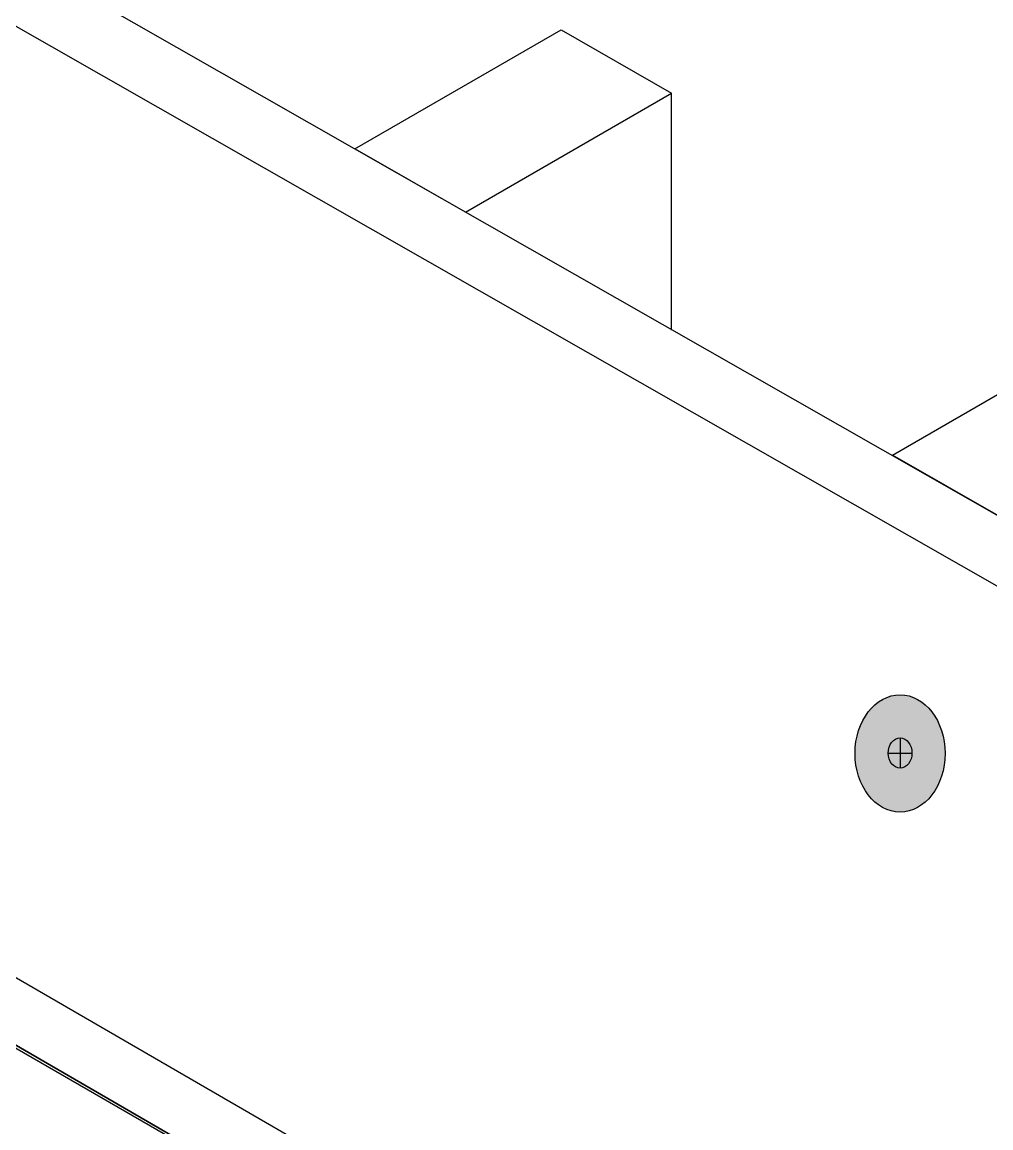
# Model space of a CAD drawing. Header units: inches. Extents: x -20.8 to 74.7, y -53.7 to 19.1.
# Drawn here: x 58.254 to 59.351, y -33.518 to -32.265 of the extents above; entities that cross this region are included whole.
import ezdxf

# ---------------------------------------------------------------- set-up
doc = ezdxf.new("R2010")
doc.units = ezdxf.units.IN
doc.header["$MEASUREMENT"] = 0
doc.layers.add('G-ANNO-TTLB', color=7, linetype='Continuous', lineweight=0)
doc.layers.add('TYVEK', color=7, linetype='Continuous', lineweight=0)

# ---------------------------------------------------------------- blocks, each defined once
blk = doc.blocks.new('Block_584')
at = {"layer": 'TYVEK', "true_color": 0x003b71, "transparency": 33554687}
h = blk.add_hatch(color=156, dxfattribs=at)
h.dxf.hatch_style = 2
edge = h.paths.add_edge_path()
edge.add_ellipse((59.248, -33.0936), major_axis=(0, 0.0664), ratio=0.766948, start_angle=0, end_angle=360)
at = {"layer": 'TYVEK', "color": 252, "lineweight": 25, "true_color": 0x838484}
for p, q in [((59.248, -33.0761), (59.248, -33.1103)), ((59.2345, -33.0932), (59.2616, -33.0932))]:
    blk.add_line(p, q, dxfattribs=at)
at = {"layer": 'TYVEK', "color": 18, "lineweight": 25, "true_color": 0x000000}
blk.add_ellipse((59.248, -33.0936), major_axis=(0, 0.0664), ratio=0.766948, dxfattribs=at)
at = {"layer": 'TYVEK', "color": 252, "lineweight": 25, "true_color": 0x838484}
blk.add_ellipse((59.248, -33.0932), major_axis=(0, 0.0171), ratio=0.788846, dxfattribs=at)

msp = doc.modelspace()

# ---------------------------------------------------------------- hatches: boundary and pattern name
at = {"layer": 'G-ANNO-TTLB', "true_color": 0xb9529f, "transparency": 33554687}
h = msp.add_hatch(color=233, dxfattribs=at)
edge = h.paths.add_edge_path()
edge.add_spline(control_points=[(70.2653, -53.7487), (70.2653, -53.7487), (29.5652, -53.7487), (29.5652, -53.7487), (29.5652, -53.7487), (29.5652, -19.6134), (29.5652, -19.6134), (29.5652, -19.6134), (70.2653, -19.6134), (70.2653, -19.6134), (70.2653, -19.6134), (70.2653, -53.7487), (70.2653, -53.7487)], knot_values=[0, 0, 0, 0, 1, 1, 1, 2, 2, 2, 3, 3, 3, 4, 4, 4, 4], degree=3, periodic=0)
edge = h.paths.add_edge_path()
edge.add_spline(control_points=[(29.6903, -19.7385), (29.6903, -19.7385), (29.6903, -53.6237), (29.6903, -53.6237), (29.6903, -53.6237), (70.1402, -53.6237), (70.1402, -53.6237), (70.1402, -53.6237), (70.1402, -19.7385), (70.1402, -19.7385), (70.1402, -19.7385), (29.6903, -19.7385), (29.6903, -19.7385)], knot_values=[0, 0, 0, 0, 1, 1, 1, 2, 2, 2, 3, 3, 3, 4, 4, 4, 4], degree=3, periodic=0)
edge.add_line((29.6903, -19.7385), (29.6903, -19.7385))

# ---------------------------------------------------------------- linework, layer by layer
at = {"layer": 'G-ANNO-TTLB'}
for points in [[(70.2653, -53.7487), (70.2653, -53.7487), (29.5652, -53.7487), (29.5652, -53.7487), (29.5652, -53.7487), (29.5652, -19.6134), (29.5652, -19.6134), (29.5652, -19.6134), (70.2653, -19.6134), (70.2653, -19.6134), (70.2653, -19.6134), (70.2653, -53.7487), (70.2653, -53.7487)], [(29.6903, -19.7385), (29.6903, -19.7385), (29.6903, -53.6237), (29.6903, -53.6237), (29.6903, -53.6237), (70.1402, -53.6237), (70.1402, -53.6237), (70.1402, -53.6237), (70.1402, -19.7385), (70.1402, -19.7385), (70.1402, -19.7385), (29.6903, -19.7385), (29.6903, -19.7385)]]:
    msp.add_open_spline(points, degree=3, knots=[0, 0, 0, 0, 1, 1, 1, 2, 2, 2, 3, 3, 3, 4, 4, 4, 4], dxfattribs=at)
at = {"layer": 'TYVEK', "color": 2, "lineweight": 25, "true_color": 0xf5eb12}
msp.add_line((60.5596, -33.5102), (56.8252, -31.3778), dxfattribs=at)
at = {"layer": 'TYVEK', "color": 18, "lineweight": 25, "true_color": 0x000000}
for p, q in [((60.4902, -33.5509), (56.7559, -31.4185)), ((59.4356, -34.0355), (57.732, -33.0499))]:
    msp.add_line(p, q, dxfattribs=at)
at = {"layer": 'TYVEK', "color": 33, "lineweight": 25, "true_color": 0xcb9865}
for p in [(58.756, -32.4807), (58.9894, -32.6141)]:
    msp.add_line(p, (58.9894, -32.3457), dxfattribs=at)
at = {"layer": 'TYVEK', "color": 2, "lineweight": 25, "true_color": 0xffff00}
msp.add_line((57.759, -33.1417), (59.3482, -34.0611), dxfattribs=at)
at = {"layer": 'TYVEK', "color": 1, "lineweight": 25, "true_color": 0xff0000}
msp.add_line((59.3482, -34.0611), (57.759, -33.1417), dxfattribs=at)
at = {"layer": 'TYVEK', "color": 33, "lineweight": 25, "true_color": 0xcb9865}
for points in [[(58.756, -32.4807), (58.631, -32.409), (58.8644, -32.274), (58.9894, -32.3457)], [(59.3646, -32.8275), (59.2394, -32.7559), (59.4727, -32.6209), (59.5978, -32.6926)]]:
    msp.add_lwpolyline(points, dxfattribs=at)
at = {"layer": 'TYVEK', "color": 3, "lineweight": 25, "true_color": 0x00ff00}
msp.add_lwpolyline([(57.7618, -37.6638), (57.7618, -33.147), (59.3533, -34.0665), (59.3533, -38.5826)], close=True, dxfattribs=at)

# ---------------------------------------------------------------- block references
at = {"layer": 'TYVEK'}
msp.add_blockref('Block_584', (0, 0), dxfattribs=at)

doc.saveas('drawing.dxf')
